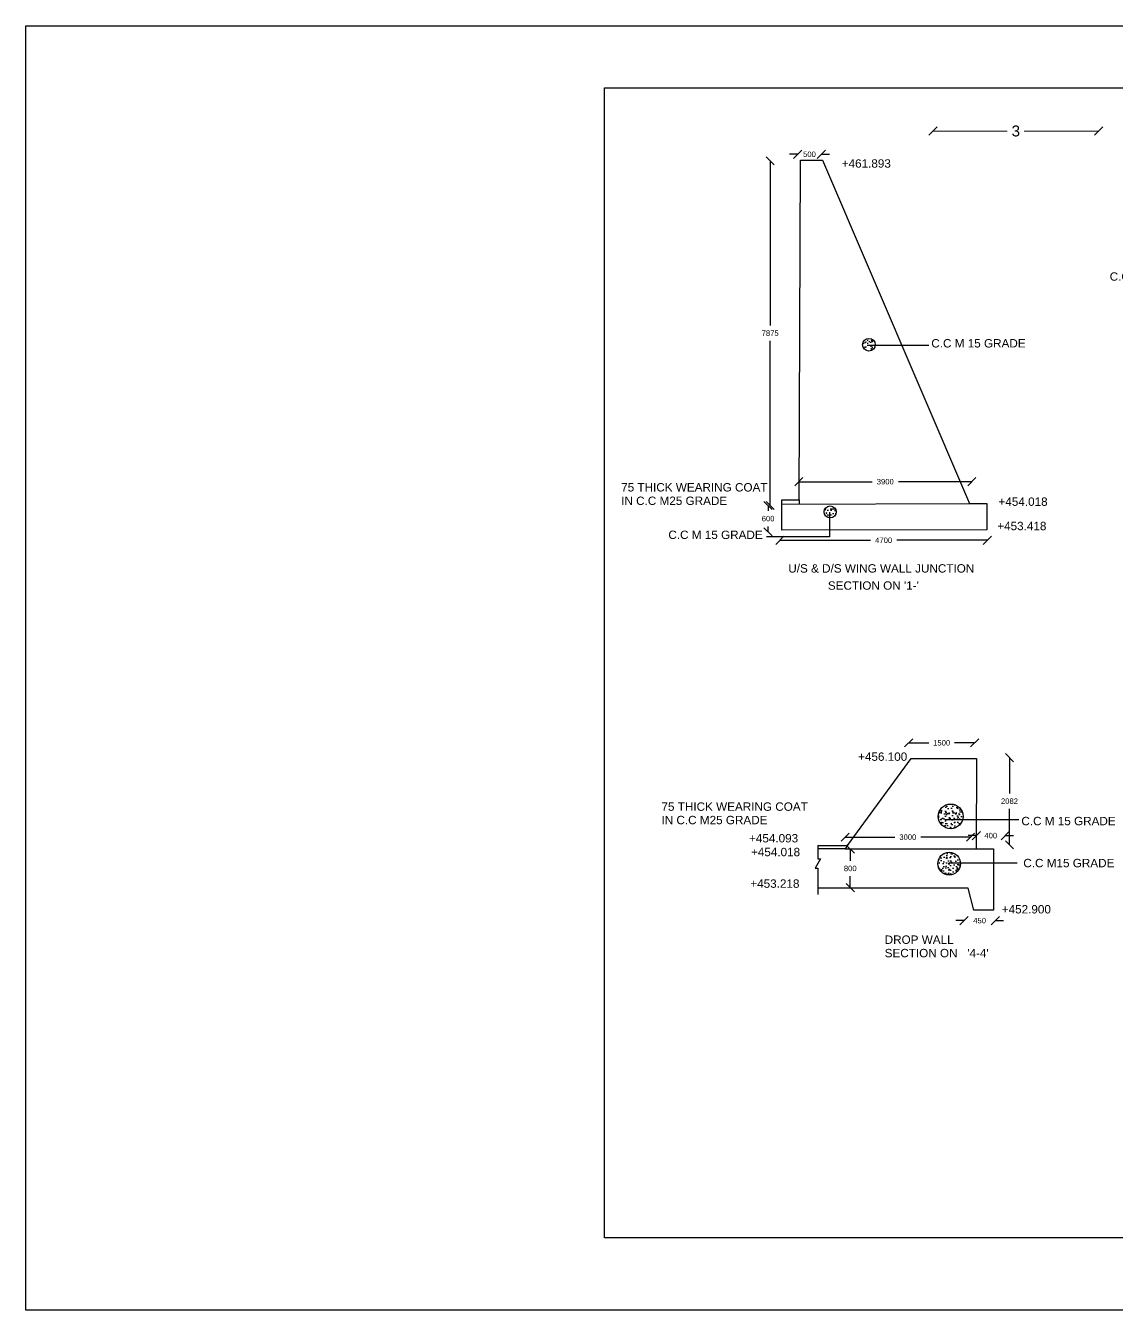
# Model space of a CAD drawing. Header units: kilometres. Extents: x 0.5 to 50.5, y 3.1 to 26.6.
# Drawn here: x 0.47 to 20.4, y 3.1 to 26.57 of the extents above; entities that cross this region are included whole.
import ezdxf

# ---------------------------------------------------------------- set-up
doc = ezdxf.new("R2010")
doc.units = ezdxf.units.KM
doc.header["$MEASUREMENT"] = 0
for name, color, linetype in [('DIMENSION', 255, 'Continuous'), ('HATCH', 7, 'Continuous'), ('TEXT', 255, 'Continuous')]:
    doc.layers.add(name, color=color, linetype=linetype)
doc.styles.get("Standard").update_dxf_attribs({"font": 'arial.ttf'})
doc.dimstyles.get("Standard").update_dxf_attribs({"dimtxt": 0.1, "dimasz": 0.15, "dimexe": 0.18, "dimexo": 0.0625, "dimgap": 0.09, "dimtad": 0, "dimtih": 1, "dimtoh": 1, "dimdec": 0, "dimzin": 0, "dimdsep": 46, "dimtxsty": 'Standard', "dimblk": 'OBLIQUE', "dimcen": 0, "dimse1": 1, "dimse2": 1, "dimadec": 0, "dimazin": 0, "dimtfac": 1, "dimtdec": 0, "dimtofl": 0, "dimtmove": 0, "dimatfit": 3, "dimfxl": 1, "dimtolj": 1, "dimtzin": 0, "dimarcsym": 0})
picture_1 = doc.add_image_def('image1.jpg', size_in_pixel=(7220, 3390))
pattern_1 = [(50, (0, 0), (0.17931505, -0.015688), [0.01875, -0.20625]), (355, (0, 0), (-0.0346878, 0.188048), [0.015, -0.165]), (100.45144, (0.01494, -0.0013), (0.1446272, 0.17236), [0.015935, -0.1752855]), (46.1842, (0, 0.05), (0.2668103, -0.0413798), [0.028125, -0.309375]), (96.6356, (0.02223, 0.04655), (0.2336655, 0.2435297), [0.0239026, -0.2629284]), (351.1842, (0, 0.05), (0.2336655, 0.2435297), [0.0225, -0.2475]), (21, (0.025, 0.0375), (0.1492268, -0.1006547), [0.01875, -0.20625]), (326, (0.025, 0.0375), (0.0608288, 0.1812875), [0.015, -0.165]), (71.45144, (0.03744, 0.02911), (0.2100556, 0.0806328), [0.015935, -0.1752855]), (37.5, (0, 0), (0.00303996, 0.08322346), [0, -0.163, 0, -0.1675, 0, -0.165625]), (7.5, (0, 0), (0.06576738, 0.09860293), [0, -0.0955, 0, -0.15925, 0, -0.063125]), (327.5, (-0.05575, 0), (0.13345561, -0.00563872), [0, -0.0625, 0, -0.195, 0, -0.25875]), (317.5, (-0.08075, 0), (0.14579654, 0.02502625), [0, -0.08125, 0, -0.1295, 0, -0.18375])]

# ---------------------------------------------------------------- blocks, each defined once
blk = doc.blocks.new('_Oblique')
at = {"color": 0, "linetype": 'ByBlock', "lineweight": -2}
blk.add_line((-0.5, -0.5), (0.5, 0.5), dxfattribs=at)
blk = doc.blocks.new('*D5')
at = {"layer": 'Defpoints', "color": 0, "transparency": 16777216}
for p in [(17.047, 24.547), (20.073, 24.646), (20.073, 24.547)]:
    blk.add_point(p, dxfattribs=at)
at = {"layer": 'DIMENSION', "color": 0, "lineweight": 0, "transparency": 16777216}
for p, q in [((17.047, 24.646), (18.404, 24.646)), ((20.073, 24.646), (18.715, 24.646))]:
    blk.add_line(p, q, dxfattribs=at)
at = {"layer": 'DIMENSION', "color": 0, "lineweight": 0, "transparency": 16777216, "xscale": 0.15, "yscale": 0.15, "zscale": 0.15, "rotation": 180}
blk.add_blockref('_Oblique', (17.047, 24.646), dxfattribs=at)
at = {"layer": 'DIMENSION', "color": 0, "lineweight": 0, "transparency": 16777216, "xscale": 0.15, "yscale": 0.15, "zscale": 0.15}
blk.add_blockref('_Oblique', (20.073, 24.646), dxfattribs=at)
at = {"layer": 'DIMENSION', "color": 0, "transparency": 16777216, "insert": (18.56, 24.646), "char_height": 0.2, "attachment_point": 5}
blk.add_mtext('\\A1;3', dxfattribs=at)
blk = doc.blocks.new('*D6')
at = {"layer": 'Defpoints', "color": 0, "transparency": 16777216}
for p in [(14.575, 24.21), (15.006, 24.221), (15.006, 24.21)]:
    blk.add_point(p, dxfattribs=at)
at = {"layer": 'DIMENSION', "color": 0, "lineweight": -2, "transparency": 16777216}
for p, q in [((14.575, 24.221), (14.425, 24.221)), ((15.006, 24.221), (15.156, 24.221))]:
    blk.add_line(p, q, dxfattribs=at)
at = {"layer": 'DIMENSION', "color": 0, "lineweight": -2, "transparency": 16777216, "xscale": 0.15, "yscale": 0.15, "zscale": 0.15}
blk.add_blockref('_Oblique', (14.575, 24.221), dxfattribs=at)
at = {"layer": 'DIMENSION', "color": 0, "lineweight": -2, "transparency": 16777216, "xscale": 0.15, "yscale": 0.15, "zscale": 0.15, "rotation": 180}
blk.add_blockref('_Oblique', (15.006, 24.221), dxfattribs=at)
at = {"layer": 'DIMENSION', "color": 0, "transparency": 16777216, "insert": (14.79, 24.221), "char_height": 0.1, "attachment_point": 5}
blk.add_mtext('\\A1;500', dxfattribs=at)
blk = doc.blocks.new('*D7')
at = {"layer": 'Defpoints', "color": 0, "transparency": 16777216}
for p in [(13.998, 24.102), (13.998, 17.803), (14.072, 17.803)]:
    blk.add_point(p, dxfattribs=at)
at = {"layer": 'DIMENSION', "color": 0, "lineweight": -2, "transparency": 16777216}
for p, q in [((14.072, 24.102), (14.072, 21.093)), ((14.072, 17.803), (14.072, 20.811))]:
    blk.add_line(p, q, dxfattribs=at)
at = {"layer": 'DIMENSION', "color": 0, "lineweight": -2, "transparency": 16777216, "xscale": 0.15, "yscale": 0.15, "zscale": 0.15}
for p, rotation in [((14.072, 24.102), 90), ((14.072, 17.803), 270)]:
    blk.add_blockref('_Oblique', p, dxfattribs=dict(at, rotation=rotation))
at = {"layer": 'DIMENSION', "color": 0, "transparency": 16777216, "insert": (14.072, 20.952), "char_height": 0.1, "attachment_point": 5}
blk.add_mtext('\\A1;7875', dxfattribs=at)
blk = doc.blocks.new('*D8')
at = {"layer": 'Defpoints', "color": 0, "transparency": 16777216}
for p in [(14.066, 17.804), (14.034, 17.322), (14.066, 17.322)]:
    blk.add_point(p, dxfattribs=at)
at = {"layer": 'DIMENSION', "color": 0, "lineweight": -2, "transparency": 16777216}
for p, q in [((14.034, 17.804), (14.034, 17.704)), ((14.034, 17.322), (14.034, 17.422))]:
    blk.add_line(p, q, dxfattribs=at)
at = {"layer": 'DIMENSION', "color": 0, "lineweight": -2, "transparency": 16777216, "xscale": 0.15, "yscale": 0.15, "zscale": 0.15}
for p, rotation in [((14.034, 17.804), 90), ((14.034, 17.322), 270)]:
    blk.add_blockref('_Oblique', p, dxfattribs=dict(at, rotation=rotation))
at = {"layer": 'DIMENSION', "color": 0, "transparency": 16777216, "insert": (14.034, 17.563), "char_height": 0.1, "attachment_point": 5}
blk.add_mtext('\\A1;600', dxfattribs=at)
blk = doc.blocks.new('*D9')
at = {"layer": 'Defpoints', "color": 0, "transparency": 16777216}
for p in [(17.756, 18.238), (14.595, 18.046), (17.756, 18.046)]:
    blk.add_point(p, dxfattribs=at)
at = {"layer": 'DIMENSION', "color": 0, "lineweight": -2, "transparency": 16777216}
for p, q in [((14.595, 18.238), (15.936, 18.238)), ((17.756, 18.238), (16.415, 18.238))]:
    blk.add_line(p, q, dxfattribs=at)
at = {"layer": 'DIMENSION', "color": 0, "lineweight": -2, "transparency": 16777216, "xscale": 0.15, "yscale": 0.15, "zscale": 0.15, "rotation": 180}
blk.add_blockref('_Oblique', (14.595, 18.238), dxfattribs=at)
at = {"layer": 'DIMENSION', "color": 0, "lineweight": -2, "transparency": 16777216, "xscale": 0.15, "yscale": 0.15, "zscale": 0.15}
blk.add_blockref('_Oblique', (17.756, 18.238), dxfattribs=at)
at = {"layer": 'DIMENSION', "color": 0, "transparency": 16777216, "insert": (16.175, 18.238), "char_height": 0.1, "attachment_point": 5}
blk.add_mtext('\\A1;3900', dxfattribs=at)
blk = doc.blocks.new('*D10')
at = {"layer": 'Defpoints', "color": 0, "transparency": 16777216}
for p in [(18.041, 17.167), (14.249, 17.134), (18.041, 17.134)]:
    blk.add_point(p, dxfattribs=at)
at = {"layer": 'DIMENSION', "color": 0, "lineweight": -2, "transparency": 16777216}
for p, q in [((14.249, 17.167), (15.904, 17.167)), ((18.041, 17.167), (16.386, 17.167))]:
    blk.add_line(p, q, dxfattribs=at)
at = {"layer": 'DIMENSION', "color": 0, "lineweight": -2, "transparency": 16777216, "xscale": 0.15, "yscale": 0.15, "zscale": 0.15, "rotation": 180}
blk.add_blockref('_Oblique', (14.249, 17.167), dxfattribs=at)
at = {"layer": 'DIMENSION', "color": 0, "lineweight": -2, "transparency": 16777216, "xscale": 0.15, "yscale": 0.15, "zscale": 0.15}
blk.add_blockref('_Oblique', (18.041, 17.167), dxfattribs=at)
at = {"layer": 'DIMENSION', "color": 0, "transparency": 16777216, "insert": (16.145, 17.167), "char_height": 0.1, "attachment_point": 5}
blk.add_mtext('\\A1;4700', dxfattribs=at)
blk = doc.blocks.new('*D24')
at = {"layer": 'Defpoints', "color": 0, "transparency": 16777216}
for p in [(16.601, 13.473), (17.809, 13.473), (17.809, 13.466)]:
    blk.add_point(p, dxfattribs=at)
at = {"layer": 'DIMENSION', "color": 0, "lineweight": -2, "transparency": 16777216}
for p, q in [((16.601, 13.466), (16.97, 13.466)), ((17.809, 13.466), (17.439, 13.466))]:
    blk.add_line(p, q, dxfattribs=at)
at = {"layer": 'DIMENSION', "color": 0, "lineweight": -2, "transparency": 16777216, "xscale": 0.15, "yscale": 0.15, "zscale": 0.15, "rotation": 180}
blk.add_blockref('_Oblique', (16.601, 13.466), dxfattribs=at)
at = {"layer": 'DIMENSION', "color": 0, "lineweight": -2, "transparency": 16777216, "xscale": 0.15, "yscale": 0.15, "zscale": 0.15}
blk.add_blockref('_Oblique', (17.809, 13.466), dxfattribs=at)
at = {"layer": 'DIMENSION', "color": 0, "transparency": 16777216, "insert": (17.205, 13.466), "char_height": 0.1, "attachment_point": 5}
blk.add_mtext('\\A1;1500', dxfattribs=at)
blk = doc.blocks.new('*D25')
at = {"layer": 'Defpoints', "color": 0, "transparency": 16777216}
for p in [(18.289, 13.196), (18.289, 11.602), (18.444, 11.602)]:
    blk.add_point(p, dxfattribs=at)
at = {"layer": 'DIMENSION', "color": 0, "lineweight": -2, "transparency": 16777216}
for p, q in [((18.444, 13.196), (18.444, 12.54)), ((18.444, 11.602), (18.444, 12.258))]:
    blk.add_line(p, q, dxfattribs=at)
at = {"layer": 'DIMENSION', "color": 0, "lineweight": -2, "transparency": 16777216, "xscale": 0.15, "yscale": 0.15, "zscale": 0.15}
for p, rotation in [((18.444, 13.196), 90), ((18.444, 11.602), 270)]:
    blk.add_blockref('_Oblique', p, dxfattribs=dict(at, rotation=rotation))
at = {"layer": 'DIMENSION', "color": 0, "transparency": 16777216, "insert": (18.444, 12.399), "char_height": 0.1, "attachment_point": 5}
blk.add_mtext('\\A1;2082', dxfattribs=at)
blk = doc.blocks.new('*D26')
at = {"layer": 'Defpoints', "color": 0, "transparency": 16777216}
for p in [(17.731, 11.742), (15.443, 11.685), (17.731, 11.685)]:
    blk.add_point(p, dxfattribs=at)
at = {"layer": 'DIMENSION', "color": 0, "lineweight": -2, "transparency": 16777216}
for p, q in [((15.443, 11.742), (16.348, 11.742)), ((17.731, 11.742), (16.826, 11.742))]:
    blk.add_line(p, q, dxfattribs=at)
at = {"layer": 'DIMENSION', "color": 0, "lineweight": -2, "transparency": 16777216, "xscale": 0.15, "yscale": 0.15, "zscale": 0.15, "rotation": 180}
blk.add_blockref('_Oblique', (15.443, 11.742), dxfattribs=at)
at = {"layer": 'DIMENSION', "color": 0, "lineweight": -2, "transparency": 16777216, "xscale": 0.15, "yscale": 0.15, "zscale": 0.15}
blk.add_blockref('_Oblique', (17.731, 11.742), dxfattribs=at)
at = {"layer": 'DIMENSION', "color": 0, "transparency": 16777216, "insert": (16.587, 11.742), "char_height": 0.1, "attachment_point": 5}
blk.add_mtext('\\A1;3000', dxfattribs=at)
blk = doc.blocks.new('*D27')
at = {"layer": 'Defpoints', "color": 0, "transparency": 16777216}
for p in [(18.366, 11.77), (17.837, 11.727), (18.366, 11.727)]:
    blk.add_point(p, dxfattribs=at)
at = {"layer": 'DIMENSION', "color": 0, "lineweight": -2, "transparency": 16777216}
for p, q in [((17.837, 11.77), (17.687, 11.77)), ((18.366, 11.77), (18.516, 11.77))]:
    blk.add_line(p, q, dxfattribs=at)
at = {"layer": 'DIMENSION', "color": 0, "lineweight": -2, "transparency": 16777216, "xscale": 0.15, "yscale": 0.15, "zscale": 0.15}
blk.add_blockref('_Oblique', (17.837, 11.77), dxfattribs=at)
at = {"layer": 'DIMENSION', "color": 0, "lineweight": -2, "transparency": 16777216, "xscale": 0.15, "yscale": 0.15, "zscale": 0.15, "rotation": 180}
blk.add_blockref('_Oblique', (18.366, 11.77), dxfattribs=at)
at = {"layer": 'DIMENSION', "color": 0, "transparency": 16777216, "insert": (18.102, 11.77), "char_height": 0.1, "attachment_point": 5}
blk.add_mtext('\\A1;400', dxfattribs=at)
blk = doc.blocks.new('*D28')
at = {"layer": 'Defpoints', "color": 0, "transparency": 16777216}
for p in [(15.267, 11.523), (15.267, 10.818), (15.535, 10.818)]:
    blk.add_point(p, dxfattribs=at)
at = {"layer": 'DIMENSION', "color": 0, "lineweight": -2, "transparency": 16777216}
for p, q in [((15.535, 11.523), (15.535, 11.311)), ((15.535, 10.818), (15.535, 11.029))]:
    blk.add_line(p, q, dxfattribs=at)
at = {"layer": 'DIMENSION', "color": 0, "lineweight": -2, "transparency": 16777216, "xscale": 0.15, "yscale": 0.15, "zscale": 0.15}
for p, rotation in [((15.535, 11.523), 90), ((15.535, 10.818), 270)]:
    blk.add_blockref('_Oblique', p, dxfattribs=dict(at, rotation=rotation))
at = {"layer": 'DIMENSION', "color": 0, "transparency": 16777216, "insert": (15.535, 11.17), "char_height": 0.1, "attachment_point": 5}
blk.add_mtext('\\A1;800', dxfattribs=at)
blk = doc.blocks.new('*D29')
at = {"layer": 'Defpoints', "color": 0, "transparency": 16777216}
for p in [(17.613, 10.237), (18.185, 10.237), (18.185, 10.216)]:
    blk.add_point(p, dxfattribs=at)
at = {"layer": 'DIMENSION', "color": 0, "lineweight": -2, "transparency": 16777216}
for p, q in [((17.613, 10.216), (17.463, 10.216)), ((18.185, 10.216), (18.335, 10.216))]:
    blk.add_line(p, q, dxfattribs=at)
at = {"layer": 'DIMENSION', "color": 0, "lineweight": -2, "transparency": 16777216, "xscale": 0.15, "yscale": 0.15, "zscale": 0.15}
blk.add_blockref('_Oblique', (17.613, 10.216), dxfattribs=at)
at = {"layer": 'DIMENSION', "color": 0, "lineweight": -2, "transparency": 16777216, "xscale": 0.15, "yscale": 0.15, "zscale": 0.15, "rotation": 180}
blk.add_blockref('_Oblique', (18.185, 10.216), dxfattribs=at)
at = {"layer": 'DIMENSION', "color": 0, "transparency": 16777216, "insert": (17.899, 10.216), "char_height": 0.1, "attachment_point": 5}
blk.add_mtext('\\A1;450', dxfattribs=at)

msp = doc.modelspace()

# ---------------------------------------------------------------- hatches: boundary and pattern name
at = {"layer": 'HATCH'}
h = msp.add_hatch(dxfattribs=at)
h.set_pattern_fill('AR-CONC', color=256, scale=0.025)
h.set_pattern_definition(pattern_1)
h.paths.add_polyline_path([(15.76, 20.74, 1), (15.993, 20.74, 1)])
h = msp.add_hatch(dxfattribs=at)
h.set_pattern_fill('AR-CONC', color=256, scale=0.025)
h.set_pattern_definition(pattern_1)
h.paths.add_polyline_path([(15.278, 17.685, 1), (15.059, 17.685, 1)])
h = msp.add_hatch(dxfattribs=at)
h.set_pattern_fill('AR-CONC', color=256, scale=0.025)
h.set_pattern_definition(pattern_1)
h.paths.add_polyline_path([(17.143, 12.122, 1), (17.595, 12.122, 1)])
h = msp.add_hatch(dxfattribs=at)
h.set_pattern_fill('AR-CONC', color=256, scale=0.025)
h.set_pattern_definition(pattern_1)
h.paths.add_polyline_path([(17.135, 11.258, 1), (17.549, 11.258, 1)])

# ---------------------------------------------------------------- linework, layer by layer
for points in [[(15.847, 20.735), (16.968, 20.735)], [(15.156, 17.682), (15.156, 17.231), (14.003, 17.231)], [(17.269, 12.062), (18.615, 12.062)], [(17.339, 11.273), (18.584, 11.273)]]:
    msp.add_lwpolyline(points, dxfattribs=at)
for centre, radius in [((15.876, 20.74), 0.116), ((15.168, 17.685), 0.11), ((17.369, 12.122), 0.226), ((17.342, 11.258), 0.207)]:
    msp.add_circle(centre, radius, dxfattribs=at)
at = {"layer": 'TEXT'}
msp.add_lwpolyline([(11.044, 25.436), (40.606, 25.436), (40.606, 4.417), (11.044, 4.417)], close=True, dxfattribs=at)
for points in [[(14.624, 24.117), (15.025, 24.117), (17.715, 17.841), (18.032, 17.841), (18.032, 17.361), (14.283, 17.352), (14.283, 17.905), (14.604, 17.905), (14.624, 24.117)], [(14.604, 17.905), (14.604, 17.828)], [(14.283, 17.826), (17.715, 17.841)], [(15.486, 11.59), (16.645, 13.18), (17.84, 13.18), (17.836, 11.53), (18.151, 11.53), (18.151, 10.406), (17.792, 10.406), (17.687, 10.812), (14.944, 10.812)], [(14.94, 11.59), (14.94, 11.349), (14.994, 11.349), (14.893, 11.173), (14.944, 11.173), (14.944, 10.695)], [(14.94, 11.59), (15.486, 11.59), (15.441, 11.531), (14.94, 11.531)], [(15.441, 11.531), (17.836, 11.526)]]:
    msp.add_lwpolyline(points, dxfattribs=at)

# ---------------------------------------------------------------- texts
at = {"layer": 'DIMENSION'}
for s, p in [('+461.893', (15.379, 23.977)), ('C.C M 15 GRADE', (20.275, 21.911)), ('C.C M 15 GRADE', (17.016, 20.691)), ('75 THICK WEARING COAT', (11.35, 18.059)), ('IN C.C M25 GRADE', (11.35, 17.813)), ('+454.018', (18.243, 17.797)), ('+453.418', (18.221, 17.352)), ('C.C M 15 GRADE', (12.212, 17.191)), ('U/S & D/S WING WALL JUNCTION ', (14.403, 16.577)), ("SECTION ON '1-'", (15.126, 16.264)), ('+456.100', (15.678, 13.137)), ('75 THICK WEARING COAT ', (12.086, 12.224)), ('IN C.C M25 GRADE', (12.086, 11.978)), ('C.C M 15 GRADE', (18.661, 11.96)), ('+454.093', (13.685, 11.646)), ('+454.018', (13.721, 11.394)), ('C.C M15 GRADE', (18.697, 11.192)), ('+453.218', (13.709, 10.817)), ('+452.900', (18.303, 10.348)), ('DROP WALL ', (16.164, 9.792)), ("SECTION ON   '4-4'", (16.164, 9.547))]:
    msp.add_text(s, height=0.1531, dxfattribs=at).set_placement(p)

# ---------------------------------------------------------------- dimensions: what is measured, and where the dimension line sits
dim = msp.add_linear_dim(base=(20.073, 24.646), p1=(17.047, 24.547), p2=(20.073, 24.547), dimstyle='Standard', override={"dimtxt": 0.2, "dimasz": 0.15, "dimlwd": 0}, dxfattribs=at)
dim.commit()
dim.dimension.update_dxf_attribs({"geometry": '*D5', "text_midpoint": (18.56, 24.646)})
for base, p1, p2, text, picture, middle in [((15.006, 24.221), (14.575, 24.21), (15.006, 24.21), '500', '*D6', (14.79, 24.221)), ((17.756, 18.238), (14.595, 18.046), (17.756, 18.046), '3900', '*D9', (16.175, 18.238)), ((18.041, 17.167), (14.249, 17.134), (18.041, 17.134), '4700', '*D10', (16.145, 17.167)), ((17.809, 13.466), (16.601, 13.473), (17.809, 13.473), '1500', '*D24', (17.205, 13.466)), ((17.731, 11.742), (15.443, 11.685), (17.731, 11.685), '3000', '*D26', (16.587, 11.742)), ((18.366, 11.77), (17.837, 11.727), (18.366, 11.727), '400', '*D27', (18.102, 11.77)), ((18.185, 10.216), (17.613, 10.237), (18.185, 10.237), '450', '*D29', (17.899, 10.216))]:
    dim = msp.add_linear_dim(base=base, p1=p1, p2=p2, text=text, dimstyle='Standard', dxfattribs=at)
    dim.commit()
    dim.dimension.update_dxf_attribs({"geometry": picture, "text_midpoint": middle})
for base, p1, p2, text, picture, middle in [((14.072, 17.803), (13.998, 24.102), (13.998, 17.803), '7875', '*D7', (14.072, 20.952)), ((14.034, 17.322), (14.066, 17.804), (14.066, 17.322), '600', '*D8', (14.034, 17.563)), ((18.444, 11.602), (18.289, 13.196), (18.289, 11.602), '2082', '*D25', (18.444, 12.399)), ((15.535, 10.818), (15.267, 11.523), (15.267, 10.818), '800', '*D28', (15.535, 11.17))]:
    dim = msp.add_linear_dim(base=base, p1=p1, p2=p2, angle=90, text=text, dimstyle='Standard', dxfattribs=at)
    dim.commit()
    dim.dimension.update_dxf_attribs({"geometry": picture, "text_midpoint": middle})

# ---------------------------------------------------------------- pictures from other files: only their frames are drawn
at = {"layer": 'TEXT'}
image = msp.add_image(picture_1, insert=(0.471, 3.095), size_in_units=(50, 23.476), dxfattribs=dict(at, fade=35))
image.dxf.flags = 7

doc.saveas('drawing.dxf')
